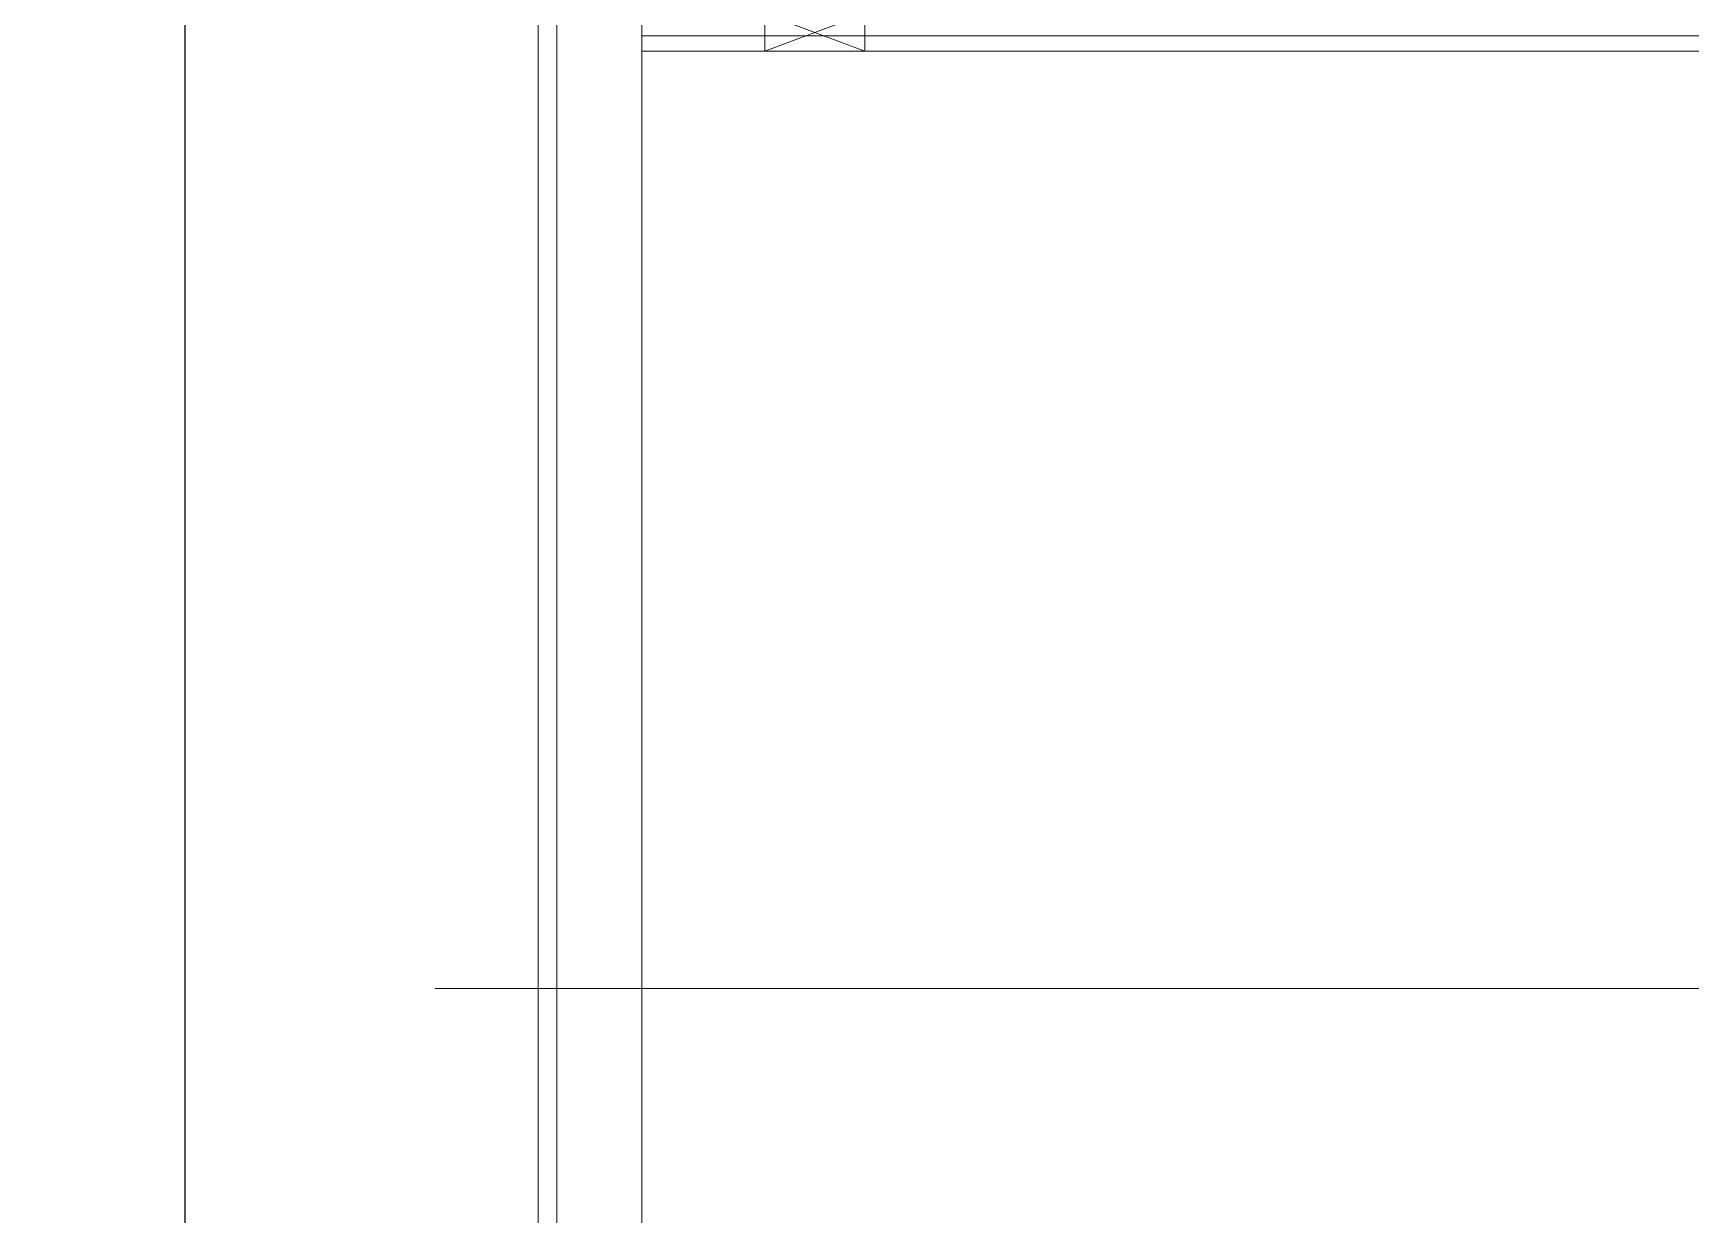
# Model space of a CAD drawing. Extents: x -15449 to 597104, y -1239737 to 53667.
# Drawn here: x 522421 to 525074, y -129348 to -127456 of the extents above; entities that cross this region are included whole.
import ezdxf

# ---------------------------------------------------------------- set-up
doc = ezdxf.new("R2010")
doc.units = 0
doc.header["$LTSCALE"] = 8
doc.layers.get('0').update_dxf_attribs({"color": 1, "linetype": 'CONTINUOUS'})
doc.layers.add('000_CTCI_CSA', color=7, linetype='CONTINUOUS')
doc.layers.add('A-_LIFT----_E', color=7, linetype='CONTINUOUS', lineweight=9)

# ---------------------------------------------------------------- blocks, each defined once
blk = doc.blocks.new('CTCI_Building Footprint and Grid')
at = {"layer": 'A-_LIFT----_E', "color": 252, "lineweight": 18}
blk.add_line((1991061.6, -943272.3, 0), (1991061.6, -948072.3, 0), dxfattribs=at)
at = {"layer": 'A-_LIFT----_E', "color": 252}
blk.add_line((1996196.6, -945722.3, 0), (1990896.6, -945722.3, 0), dxfattribs=at)
at = {"layer": 'A-_LIFT----_E', "color": 252, "elevation": 0, "flags": 128}
blk.add_lwpolyline([(1991227.6, -943652.3), (1991091.6, -943652.3), (1991091.6, -947792.3), (1991227.6, -947792.3)], close=True, dxfattribs=at)
for points in [[(1991584.6, -944162.3), (1991424.6, -944222.3), (1991424.6, -944162.3), (1991584.6, -944162.3), (1991584.6, -944222.3), (1991424.6, -944162.3)], [(1991227.6, -947247.3), (1995852.6, -947247.3), (1995852.6, -944197.3), (1991227.6, -944197.3)], [(1991227.6, -944222.3), (1995827.6, -944222.3), (1995827.6, -947222.3), (1991227.6, -947222.3), (1991307.6, -947222.3)]]:
    blk.add_lwpolyline(points, dxfattribs=at)

msp = doc.modelspace()

# ---------------------------------------------------------------- linework, layer by layer
at = {"color": 252, "elevation": 0}
msp.add_lwpolyline([(522663.8101, -131635.7181), (516963.665, -131635.7181), (516963.665, -119635.5634), (522663.8101, -119635.5634)], close=True, dxfattribs=at)

# ---------------------------------------------------------------- block references
at = {"layer": '000_CTCI_CSA', "color": 2}
msp.add_blockref('CTCI_Building Footprint and Grid', (-1467832.5298, 816737), dxfattribs=at)

doc.saveas('drawing.dxf')
